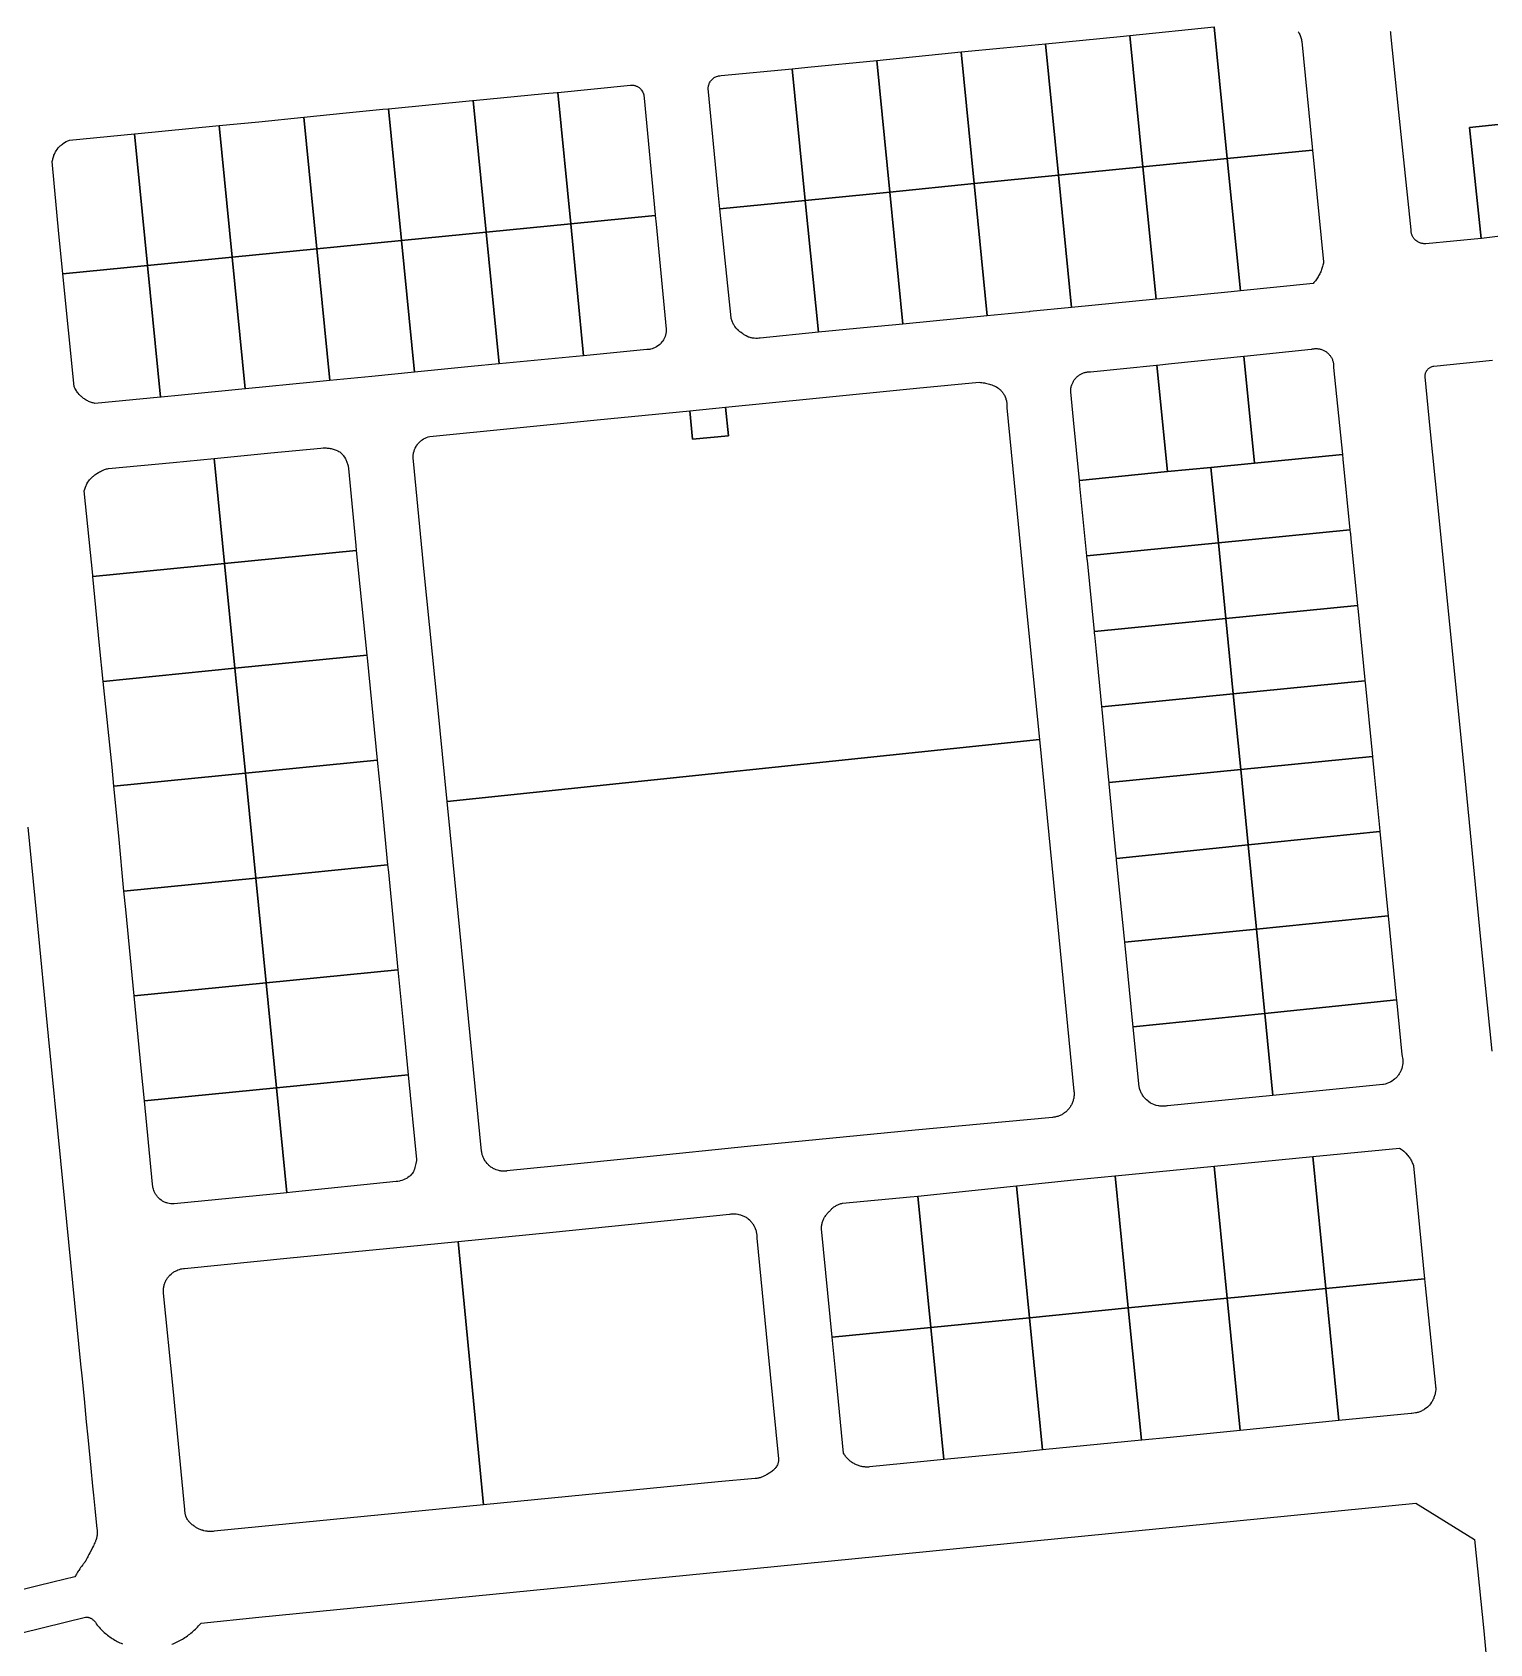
# Model space of a CAD drawing. Header units: metres. Extents: x 3 to 1005126, y 39 to 4383651.
# Drawn here: x 478412.4 to 478769.7, y 4366300.4 to 4366695.4 of the extents above; entities that cross this region are included whole.
import ezdxf

# ---------------------------------------------------------------- set-up
doc = ezdxf.new("R2010")
doc.units = ezdxf.units.M
doc.header["$MEASUREMENT"] = 0
doc.layers.add('TM_Llucmajor', color=7, linetype='Continuous')

msp = doc.modelspace()

# ---------------------------------------------------------------- linework, layer by layer
at = {"layer": 'TM_Llucmajor', "linetype": 'Continuous', "flags": 128}
for points in [[(478684.66, 4366662.33), (478681.45, 4366694.58), (478702.13, 4366696.69), (478705.35, 4366664.38), (478684.66, 4366662.33)], [(478643.28, 4366658.24), (478640.07, 4366690.51), (478650.46, 4366691.53), (478660.76, 4366692.54), (478663.97, 4366660.29), (478643.28, 4366658.24)], [(478663.97, 4366660.29), (478660.76, 4366692.54), (478679.08, 4366694.34), (478681.45, 4366694.58), (478684.66, 4366662.33), (478663.97, 4366660.29)], [(478601.9, 4366654.12), (478598.69, 4366686.41), (478602.49, 4366686.78), (478619.4, 4366688.46), (478622.59, 4366656.19), (478601.9, 4366654.12)], [(478622.59, 4366656.19), (478619.4, 4366688.46), (478637.7, 4366690.28), (478640.07, 4366690.51), (478643.28, 4366658.24), (478622.59, 4366656.19)], [(478580.97, 4366652.05), (478580.55, 4366656.13), (478578.1, 4366681.55), (478578.1, 4366681.71), (478578.11, 4366681.88), (478578.13, 4366682.04), (478578.16, 4366682.19), (478578.24, 4366682.5), (478578.3, 4366682.64), (478578.35, 4366682.79), (478578.42, 4366682.94), (478578.58, 4366683.22), (478578.66, 4366683.35), (478578.76, 4366683.48), (478578.96, 4366683.72), (478579.2, 4366683.94), (478579.32, 4366684.04), (478579.45, 4366684.14), (478579.58, 4366684.23), (478579.72, 4366684.31), (478580, 4366684.45), (478580.15, 4366684.51), (478580.45, 4366684.61), (478580.61, 4366684.65), (478580.76, 4366684.68), (478580.92, 4366684.7), (478581.24, 4366684.72), (478598.69, 4366686.41), (478601.9, 4366654.12), (478580.97, 4366652.05)], [(478523.63, 4366646.34), (478520.46, 4366678.61), (478538.07, 4366680.3), (478541.04, 4366680.61), (478541.21, 4366680.62), (478544.38, 4366648.38), (478523.63, 4366646.34)], [(478544.38, 4366648.38), (478541.21, 4366680.62), (478559.07, 4366682.39), (478559.55, 4366682.39), (478559.7, 4366682.38), (478559.85, 4366682.36), (478560, 4366682.32), (478560.16, 4366682.29), (478560.3, 4366682.25), (478560.45, 4366682.17), (478560.59, 4366682.11), (478560.73, 4366682.04), (478560.87, 4366681.96), (478561, 4366681.88), (478561.14, 4366681.79), (478561.37, 4366681.61), (478561.59, 4366681.38), (478561.69, 4366681.26), (478561.96, 4366680.86), (478562.1, 4366680.58), (478562.16, 4366680.46), (478562.21, 4366680.29), (478562.3, 4366680), (478562.32, 4366679.86), (478562.34, 4366679.69), (478562.36, 4366679.54), (478562.36, 4366679.17), (478565.1, 4366650.58), (478565.12, 4366650.42), (478544.38, 4366648.38)], [(478482.13, 4366642.26), (478478.94, 4366674.54), (478489.33, 4366675.58), (478498.32, 4366676.47), (478499.63, 4366676.61), (478499.71, 4366676.61), (478502.88, 4366644.3), (478487.15, 4366642.75), (478482.13, 4366642.26)], [(478502.88, 4366644.3), (478499.71, 4366676.61), (478520.34, 4366678.61), (478520.46, 4366678.61), (478523.63, 4366646.34), (478502.88, 4366644.3)], [(478440.63, 4366638.2), (478437.46, 4366670.46), (478437.54, 4366670.47), (478458.21, 4366672.49), (478461.39, 4366640.21), (478440.64, 4366638.16), (478440.63, 4366638.2)], [(478461.39, 4366640.21), (478458.21, 4366672.49), (478458.24, 4366672.49), (478467.95, 4366673.42), (478478.94, 4366674.54), (478482.13, 4366642.26), (478461.39, 4366640.21)], [(478767.57, 4366644.77), (478764.7, 4366671.98), (478776.4, 4366673.19), (478779.18, 4366646.21), (478776.59, 4366645.96), (478772.26, 4366645.38), (478767.67, 4366644.78), (478767.57, 4366644.77)], [(478419.89, 4366636.11), (478419.88, 4366636.18), (478418.89, 4366645.97), (478417.3, 4366663.69), (478417.33, 4366663.93), (478417.39, 4366664.14), (478417.43, 4366664.36), (478417.49, 4366664.58), (478417.57, 4366664.8), (478417.64, 4366665.02), (478417.71, 4366665.23), (478417.8, 4366665.44), (478417.9, 4366665.64), (478418, 4366665.86), (478418.11, 4366666.04), (478418.23, 4366666.25), (478418.49, 4366666.62), (478418.77, 4366666.98), (478418.92, 4366667.16), (478419.24, 4366667.47), (478419.41, 4366667.63), (478419.58, 4366667.79), (478419.76, 4366667.93), (478419.94, 4366668.05), (478420.32, 4366668.31), (478420.73, 4366668.54), (478421.12, 4366668.73), (478421.34, 4366668.82), (478421.55, 4366668.91), (478437.46, 4366670.46), (478440.63, 4366638.2), (478440.64, 4366638.16), (478419.89, 4366636.11)], [(478687.88, 4366629.93), (478684.66, 4366662.33), (478705.35, 4366664.38), (478708.57, 4366631.96), (478706.26, 4366631.72), (478691.46, 4366630.28), (478687.88, 4366629.93)], [(478708.57, 4366631.96), (478705.35, 4366664.38), (478726.26, 4366666.46), (478728.96, 4366639.06), (478728.91, 4366638.79), (478728.86, 4366638.5), (478728.79, 4366638.24), (478728.72, 4366637.95), (478728.64, 4366637.68), (478728.56, 4366637.42), (478728.46, 4366637.16), (478728.36, 4366636.89), (478728.25, 4366636.63), (478728.14, 4366636.37), (478728.01, 4366636.12), (478727.88, 4366635.87), (478727.74, 4366635.62), (478727.6, 4366635.38), (478727.45, 4366635.14), (478727.29, 4366634.9), (478727.13, 4366634.67), (478726.96, 4366634.45), (478726.78, 4366634.22), (478726.6, 4366634.01), (478726.41, 4366633.8), (478708.57, 4366631.96)], [(478646.5, 4366625.86), (478643.28, 4366658.24), (478663.97, 4366660.29), (478667.19, 4366627.89), (478656.91, 4366626.87), (478656.79, 4366626.86), (478646.5, 4366625.86)], [(478667.19, 4366627.89), (478663.97, 4366660.29), (478684.66, 4366662.33), (478687.88, 4366629.93), (478667.19, 4366627.89)], [(478625.81, 4366623.83), (478622.59, 4366656.19), (478643.28, 4366658.24), (478646.5, 4366625.86), (478625.81, 4366623.83)], [(478605.1, 4366621.8), (478590.79, 4366620.4), (478590.54, 4366620.36), (478590.14, 4366620.32), (478589.94, 4366620.31), (478589.74, 4366620.31), (478589.34, 4366620.33), (478589.14, 4366620.35), (478588.94, 4366620.38), (478588.74, 4366620.42), (478588.55, 4366620.47), (478588.35, 4366620.52), (478588.16, 4366620.58), (478587.97, 4366620.65), (478587.78, 4366620.73), (478587.42, 4366620.91), (478587.25, 4366621), (478587.07, 4366621.11), (478586.91, 4366621.22), (478586.74, 4366621.34), (478586.59, 4366621.46), (478586.4, 4366621.57), (478586.04, 4366621.81), (478585.86, 4366621.94), (478585.69, 4366622.08), (478585.53, 4366622.22), (478585.21, 4366622.52), (478585.07, 4366622.68), (478584.92, 4366622.85), (478584.66, 4366623.19), (478584.54, 4366623.37), (478584.42, 4366623.56), (478584.31, 4366623.74), (478584.21, 4366623.94), (478584.11, 4366624.13), (478584.02, 4366624.33), (478583.94, 4366624.53), (478583.87, 4366624.74), (478583.81, 4366624.94), (478583.75, 4366625.15), (478583.7, 4366625.36), (478580.97, 4366652.05), (478601.9, 4366654.12), (478605.1, 4366621.8)], [(478605.1, 4366621.8), (478601.9, 4366654.12), (478622.59, 4366656.19), (478625.81, 4366623.83), (478616.15, 4366622.88), (478605.1, 4366621.8)], [(478526.81, 4366614.07), (478523.63, 4366646.34), (478544.38, 4366648.38), (478547.56, 4366616.07), (478547.47, 4366616.06), (478526.81, 4366614.07)], [(478547.56, 4366616.07), (478544.38, 4366648.38), (478565.12, 4366650.42), (478565.32, 4366648.35), (478567.82, 4366622.57), (478567.82, 4366622.37), (478567.82, 4366622.18), (478567.79, 4366621.97), (478567.77, 4366621.79), (478567.74, 4366621.58), (478567.7, 4366621.38), (478567.65, 4366621.19), (478567.53, 4366620.81), (478567.46, 4366620.63), (478567.39, 4366620.44), (478567.3, 4366620.27), (478567.2, 4366620.09), (478567.1, 4366619.93), (478566.99, 4366619.75), (478566.89, 4366619.59), (478566.76, 4366619.43), (478566.5, 4366619.13), (478566.36, 4366618.98), (478566.23, 4366618.85), (478565.92, 4366618.59), (478565.76, 4366618.47), (478565.42, 4366618.25), (478565.25, 4366618.16), (478565.08, 4366618.06), (478564.9, 4366617.98), (478564.71, 4366617.91), (478564.53, 4366617.83), (478564.34, 4366617.77), (478563.96, 4366617.68), (478563.76, 4366617.63), (478563.57, 4366617.61), (478563.37, 4366617.58), (478563.17, 4366617.56), (478563.02, 4366617.55), (478547.56, 4366616.07)], [(478506.06, 4366612.03), (478502.88, 4366644.3), (478523.63, 4366646.34), (478526.81, 4366614.07), (478526.76, 4366614.07), (478519.98, 4366613.41), (478506.06, 4366612.03)], [(478464.56, 4366607.93), (478461.39, 4366640.21), (478482.13, 4366642.26), (478485.31, 4366609.97), (478481.26, 4366609.56), (478464.66, 4366607.94), (478464.56, 4366607.93)], [(478485.31, 4366609.97), (478482.13, 4366642.26), (478487.15, 4366642.75), (478502.88, 4366644.3), (478506.06, 4366612.03), (478495.65, 4366611), (478485.36, 4366609.97), (478485.31, 4366609.97)], [(478427.73, 4366604.38), (478427.55, 4366604.43), (478427.32, 4366604.48), (478427.1, 4366604.54), (478426.87, 4366604.61), (478426.65, 4366604.69), (478426.21, 4366604.87), (478425.99, 4366604.97), (478425.78, 4366605.08), (478425.58, 4366605.2), (478425.37, 4366605.32), (478425.18, 4366605.46), (478424.98, 4366605.58), (478424.79, 4366605.73), (478424.43, 4366606.04), (478424.26, 4366606.19), (478423.92, 4366606.54), (478423.62, 4366606.89), (478423.48, 4366607.09), (478423.34, 4366607.27), (478423.2, 4366607.47), (478422.96, 4366607.87), (478422.85, 4366608.08), (478422.75, 4366608.3), (478422.65, 4366608.51), (478419.89, 4366636.11), (478440.64, 4366638.16), (478443.81, 4366605.92), (478427.73, 4366604.38)], [(478443.81, 4366605.92), (478440.64, 4366638.16), (478461.39, 4366640.21), (478464.56, 4366607.93), (478448.98, 4366606.4), (478443.96, 4366605.93), (478443.81, 4366605.92)], [(478712.01, 4366589.75), (478709.43, 4366615.97), (478709.47, 4366615.97), (478725.9, 4366617.65), (478726.08, 4366617.7), (478726.26, 4366617.73), (478726.44, 4366617.76), (478726.63, 4366617.79), (478726.82, 4366617.8), (478727, 4366617.81), (478727.19, 4366617.81), (478727.38, 4366617.8), (478727.56, 4366617.78), (478727.75, 4366617.76), (478727.93, 4366617.72), (478728.11, 4366617.68), (478728.29, 4366617.64), (478728.47, 4366617.58), (478728.65, 4366617.52), (478728.82, 4366617.44), (478728.99, 4366617.37), (478729.15, 4366617.28), (478729.32, 4366617.19), (478729.47, 4366617.09), (478729.63, 4366616.98), (478729.78, 4366616.87), (478729.92, 4366616.75), (478730.06, 4366616.63), (478730.19, 4366616.5), (478730.32, 4366616.36), (478730.44, 4366616.22), (478730.55, 4366616.08), (478730.66, 4366615.92), (478730.76, 4366615.77), (478730.86, 4366615.61), (478730.95, 4366615.44), (478731.03, 4366615.28), (478731.1, 4366615.11), (478731.17, 4366614.93), (478731.23, 4366614.76), (478731.28, 4366614.58), (478731.32, 4366614.4), (478731.36, 4366614.22), (478731.39, 4366614.03), (478731.41, 4366613.85), (478731.42, 4366613.66), (478731.42, 4366613.48), (478731.42, 4366613.29), (478731.42, 4366613.21), (478733.56, 4366591.88), (478712.01, 4366589.75)], [(478669.09, 4366585.52), (478667.62, 4366600.33), (478666.97, 4366607.18), (478666.97, 4366607.38), (478666.97, 4366607.57), (478666.98, 4366607.76), (478667, 4366607.96), (478667.03, 4366608.15), (478667.06, 4366608.34), (478667.11, 4366608.54), (478667.16, 4366608.72), (478667.22, 4366608.91), (478667.28, 4366609.09), (478667.36, 4366609.27), (478667.44, 4366609.45), (478667.53, 4366609.62), (478667.62, 4366609.8), (478667.72, 4366609.96), (478667.83, 4366610.12), (478667.95, 4366610.28), (478668.07, 4366610.43), (478668.2, 4366610.58), (478668.33, 4366610.72), (478668.47, 4366610.86), (478668.62, 4366610.99), (478668.77, 4366611.11), (478668.92, 4366611.23), (478669.08, 4366611.34), (478669.25, 4366611.45), (478669.42, 4366611.55), (478669.59, 4366611.64), (478669.76, 4366611.72), (478669.94, 4366611.8), (478670.13, 4366611.87), (478670.31, 4366611.93), (478670.5, 4366611.99), (478670.69, 4366612.03), (478670.88, 4366612.07), (478671.07, 4366612.1), (478671.27, 4366612.12), (478671.46, 4366612.14), (478671.66, 4366612.15), (478671.78, 4366612.15), (478687.99, 4366613.77), (478688.07, 4366613.78), (478690.65, 4366587.65), (478669.09, 4366585.52)], [(478690.65, 4366587.65), (478688.07, 4366613.78), (478691.65, 4366614.14), (478709.43, 4366615.97), (478712.01, 4366589.75), (478701.34, 4366588.7), (478690.65, 4366587.65)], [(478514.07, 4366506.83), (478511.78, 4366529.98), (478508.48, 4366563.1), (478505.84, 4366590.26), (478505.81, 4366590.45), (478505.78, 4366590.65), (478505.77, 4366590.86), (478505.76, 4366591.06), (478505.76, 4366591.27), (478505.77, 4366591.47), (478505.78, 4366591.68), (478505.84, 4366592.08), (478505.88, 4366592.28), (478505.98, 4366592.68), (478506.12, 4366593.06), (478506.28, 4366593.44), (478506.48, 4366593.8), (478506.58, 4366593.97), (478506.82, 4366594.31), (478506.94, 4366594.47), (478507.07, 4366594.62), (478507.21, 4366594.78), (478507.51, 4366595.06), (478507.66, 4366595.19), (478507.82, 4366595.32), (478507.99, 4366595.44), (478508.33, 4366595.66), (478508.69, 4366595.86), (478509.07, 4366596.02), (478509.45, 4366596.16), (478509.85, 4366596.26), (478550.91, 4366600.33), (478573.58, 4366602.58), (478574.23, 4366595.59), (478583.08, 4366596.46), (478582.3, 4366603.45), (478603.76, 4366605.6), (478629.16, 4366608.14), (478644.55, 4366609.56), (478644.86, 4366609.53), (478645.17, 4366609.49), (478645.48, 4366609.44), (478645.8, 4366609.39), (478646.1, 4366609.33), (478646.41, 4366609.26), (478646.72, 4366609.18), (478647.02, 4366609.09), (478647.32, 4366609), (478647.62, 4366608.9), (478647.91, 4366608.79), (478648.21, 4366608.68), (478648.38, 4366608.6), (478648.56, 4366608.51), (478648.74, 4366608.41), (478649.08, 4366608.19), (478649.25, 4366608.07), (478649.41, 4366607.94), (478649.56, 4366607.81), (478649.71, 4366607.67), (478649.86, 4366607.52), (478650, 4366607.37), (478650.13, 4366607.22), (478650.26, 4366607.06), (478650.38, 4366606.89), (478650.49, 4366606.72), (478650.6, 4366606.54), (478650.7, 4366606.36), (478650.88, 4366606), (478651.02, 4366605.62), (478651.09, 4366605.42), (478651.19, 4366605.02), (478651.23, 4366604.82), (478651.29, 4366604.42), (478651.31, 4366604.21), (478651.31, 4366604.01), (478651.32, 4366603.8), (478651.31, 4366603.6), (478651.29, 4366603.4), (478651.28, 4366603.26), (478653.07, 4366584.89), (478655.99, 4366555.36), (478659.3, 4366522.01), (478514.07, 4366506.83)], [(478582.3, 4366603.45), (478583.08, 4366596.46), (478574.23, 4366595.59), (478573.58, 4366602.58), (478582.3, 4366603.45)], [(478457, 4366590.86), (478470.88, 4366592.24), (478483.16, 4366593.42), (478483.66, 4366593.46), (478483.92, 4366593.47), (478484.17, 4366593.46), (478484.42, 4366593.46), (478484.67, 4366593.44), (478485.17, 4366593.38), (478485.42, 4366593.34), (478485.66, 4366593.29), (478485.91, 4366593.23), (478486.15, 4366593.17), (478486.39, 4366593.1), (478486.63, 4366593.02), (478486.87, 4366592.93), (478487.33, 4366592.73), (478487.56, 4366592.62), (478487.78, 4366592.5), (478487.87, 4366592.46), (478488.03, 4366592.3), (478488.35, 4366591.96), (478488.5, 4366591.78), (478488.64, 4366591.6), (478488.9, 4366591.22), (478489.14, 4366590.82), (478489.25, 4366590.62), (478489.35, 4366590.41), (478489.44, 4366590.2), (478489.53, 4366589.98), (478489.61, 4366589.76), (478489.68, 4366589.55), (478489.75, 4366589.32), (478489.8, 4366589.1), (478489.85, 4366588.87), (478489.89, 4366588.64), (478489.92, 4366588.46), (478491.7, 4366569.56), (478491.82, 4366568.36), (478459.54, 4366565.16), (478457, 4366590.86)], [(478427.25, 4366561.95), (478427.22, 4366562.27), (478425.14, 4366582.94), (478425.26, 4366583.38), (478425.33, 4366583.6), (478425.41, 4366583.82), (478425.59, 4366584.24), (478425.69, 4366584.45), (478425.79, 4366584.65), (478426.03, 4366585.05), (478426.29, 4366585.43), (478426.43, 4366585.61), (478426.58, 4366585.79), (478426.73, 4366585.96), (478426.89, 4366586.13), (478427.05, 4366586.29), (478427.22, 4366586.44), (478427.36, 4366586.56), (478427.56, 4366586.72), (478427.76, 4366586.89), (478428.2, 4366587.19), (478428.64, 4366587.47), (478428.87, 4366587.6), (478429.11, 4366587.72), (478429.34, 4366587.84), (478429.58, 4366587.94), (478430.08, 4366588.14), (478430.32, 4366588.22), (478430.58, 4366588.3), (478430.83, 4366588.37), (478431.08, 4366588.43), (478446.93, 4366589.86), (478457, 4366590.86), (478459.54, 4366565.16), (478427.25, 4366561.95)], [(478703.16, 4366570.19), (478701.34, 4366588.7), (478712.01, 4366589.75), (478733.56, 4366591.88), (478733.67, 4366590.75), (478735.41, 4366573.37), (478703.16, 4366570.19)], [(478670.93, 4366567.02), (478670.44, 4366571.94), (478669.23, 4366584.15), (478669.09, 4366585.52), (478690.65, 4366587.65), (478701.34, 4366588.7), (478703.16, 4366570.19), (478670.93, 4366567.02)], [(478704.99, 4366551.68), (478703.16, 4366570.19), (478735.41, 4366573.37), (478735.48, 4366572.72), (478735.51, 4366572.48), (478735.64, 4366571.14), (478737.26, 4366554.86), (478704.99, 4366551.68)], [(478672.78, 4366548.51), (478671.04, 4366565.91), (478671.02, 4366566.12), (478670.93, 4366567.02), (478703.16, 4366570.19), (478704.99, 4366551.68), (478672.78, 4366548.51)], [(478462.08, 4366539.45), (478459.54, 4366565.16), (478491.82, 4366568.36), (478494.42, 4366542.66), (478462.08, 4366539.45)], [(478429.8, 4366536.24), (478428.9, 4366545), (478427.25, 4366561.95), (478459.54, 4366565.16), (478462.08, 4366539.45), (478429.8, 4366536.24)], [(478706.8, 4366533.17), (478704.99, 4366551.68), (478737.26, 4366554.86), (478737.28, 4366554.69), (478737.32, 4366554.22), (478739.05, 4366536.66), (478739.08, 4366536.35), (478706.8, 4366533.17)], [(478674.58, 4366530), (478674.58, 4366530.05), (478673.27, 4366543.56), (478672.86, 4366547.65), (478672.82, 4366548.09), (478672.78, 4366548.51), (478704.99, 4366551.68), (478706.8, 4366533.17), (478674.58, 4366530)], [(478462.08, 4366539.45), (478494.42, 4366542.66), (478494.49, 4366541.98), (478496.96, 4366516.96), (478464.62, 4366513.75), (478462.08, 4366539.45)], [(478429.8, 4366536.24), (478462.08, 4366539.45), (478464.62, 4366513.75), (478432.41, 4366510.54), (478431.96, 4366515.19), (478429.8, 4366536.24)], [(478708.64, 4366514.66), (478706.8, 4366533.17), (478739.08, 4366536.35), (478739.12, 4366535.96), (478740.83, 4366518.63), (478740.91, 4366517.84), (478708.64, 4366514.66)], [(478676.38, 4366511.48), (478676.33, 4366512.02), (478674.64, 4366529.39), (478674.58, 4366530), (478706.8, 4366533.17), (478708.64, 4366514.66), (478676.38, 4366511.48)], [(478514.07, 4366506.83), (478659.3, 4366522.01), (478663.47, 4366479.43), (478667.76, 4366435.77), (478667.78, 4366435.56), (478667.79, 4366435.34), (478667.79, 4366435.13), (478667.79, 4366434.91), (478667.78, 4366434.7), (478667.76, 4366434.49), (478667.74, 4366434.27), (478667.7, 4366434.06), (478667.66, 4366433.85), (478667.6, 4366433.64), (478667.54, 4366433.44), (478667.47, 4366433.23), (478667.41, 4366433.03), (478667.32, 4366432.83), (478667.24, 4366432.64), (478667.14, 4366432.44), (478667.03, 4366432.26), (478666.92, 4366432.07), (478666.81, 4366431.89), (478666.68, 4366431.72), (478666.56, 4366431.55), (478666.41, 4366431.38), (478666.28, 4366431.22), (478666.12, 4366431.06), (478665.97, 4366430.92), (478665.82, 4366430.77), (478665.65, 4366430.63), (478665.47, 4366430.5), (478665.3, 4366430.38), (478665.12, 4366430.26), (478664.94, 4366430.15), (478664.75, 4366430.04), (478664.57, 4366429.94), (478664.38, 4366429.85), (478664.17, 4366429.77), (478663.97, 4366429.7), (478663.77, 4366429.63), (478663.57, 4366429.57), (478663.35, 4366429.51), (478663.15, 4366429.47), (478662.93, 4366429.43), (478662.72, 4366429.4), (478662.51, 4366429.38), (478628.82, 4366426.21), (478622.06, 4366425.57), (478587.72, 4366422.21), (478562.34, 4366419.63), (478540.35, 4366417.4), (478528.69, 4366416.24), (478528.62, 4366416.23), (478528.41, 4366416.21), (478527.99, 4366416.19), (478527.57, 4366416.21), (478527.36, 4366416.23), (478527.15, 4366416.26), (478526.95, 4366416.3), (478526.74, 4366416.34), (478526.14, 4366416.52), (478525.94, 4366416.6), (478525.75, 4366416.68), (478525.56, 4366416.77), (478525.38, 4366416.87), (478525.19, 4366416.98), (478525.02, 4366417.09), (478524.84, 4366417.2), (478524.67, 4366417.33), (478524.51, 4366417.46), (478524.35, 4366417.6), (478524.2, 4366417.74), (478523.9, 4366418.04), (478523.64, 4366418.36), (478523.52, 4366418.53), (478523.4, 4366418.71), (478523.18, 4366419.07), (478523.09, 4366419.26), (478523, 4366419.44), (478522.91, 4366419.64), (478522.84, 4366419.83), (478522.77, 4366420.03), (478522.71, 4366420.23), (478522.66, 4366420.44), (478522.62, 4366420.64), (478522.58, 4366420.85), (478522.55, 4366421.06), (478519.75, 4366449.47), (478515.54, 4366491.96), (478514.07, 4366506.83)], [(478467.16, 4366488.04), (478464.62, 4366513.75), (478496.96, 4366516.96), (478498.13, 4366505.16), (478499.51, 4366491.26), (478467.16, 4366488.04)], [(478710.46, 4366496.15), (478678.18, 4366492.86), (478678.06, 4366494.08), (478676.41, 4366511.12), (478676.38, 4366511.48), (478708.64, 4366514.66), (478710.46, 4366496.15)], [(478710.46, 4366496.15), (478708.64, 4366514.66), (478740.91, 4366517.84), (478740.92, 4366517.7), (478741.34, 4366513.5), (478742.63, 4366500.44), (478742.73, 4366499.44), (478710.46, 4366496.15)], [(478433.57, 4366498.41), (478432.41, 4366510.54), (478464.62, 4366513.75), (478467.16, 4366488.04), (478434.87, 4366484.83), (478433.57, 4366498.41)], [(478712.48, 4366475.53), (478712.4, 4366476.36), (478710.46, 4366496.15), (478742.73, 4366499.44), (478744.7, 4366479.54), (478744.78, 4366478.75), (478712.48, 4366475.53)], [(478680.22, 4366472.31), (478680.12, 4366473.18), (478679.01, 4366484.32), (478678.22, 4366492.46), (478678.18, 4366492.86), (478710.46, 4366496.15), (478712.4, 4366476.36), (478712.48, 4366475.53), (478680.22, 4366472.31)], [(478469.7, 4366462.34), (478467.16, 4366488.04), (478499.51, 4366491.26), (478499.68, 4366489.49), (478502.04, 4366465.55), (478469.7, 4366462.34)], [(478437.38, 4366459.13), (478435.3, 4366480.3), (478434.87, 4366484.83), (478467.16, 4366488.04), (478469.7, 4366462.34), (478437.38, 4366459.13)], [(478714.52, 4366454.85), (478714.46, 4366455.46), (478712.48, 4366475.53), (478744.78, 4366478.75), (478746.77, 4366458.64), (478746.82, 4366458.15), (478714.52, 4366454.85)], [(478682.29, 4366451.55), (478682.22, 4366452.28), (478680.22, 4366472.31), (478712.48, 4366475.53), (478714.46, 4366455.46), (478714.52, 4366454.85), (478682.29, 4366451.55)], [(478472.24, 4366436.63), (478469.7, 4366462.34), (478502.04, 4366465.55), (478503.41, 4366451.64), (478504.57, 4366439.84), (478472.24, 4366436.63)], [(478439.9, 4366433.42), (478439.12, 4366441.45), (478437.38, 4366459.13), (478469.7, 4366462.34), (478472.24, 4366436.63), (478439.9, 4366433.42)], [(478716.5, 4366434.76), (478690.71, 4366432.22), (478690.5, 4366432.18), (478690.29, 4366432.15), (478690.08, 4366432.12), (478689.85, 4366432.1), (478689.22, 4366432.1), (478689, 4366432.12), (478688.78, 4366432.14), (478688.57, 4366432.17), (478688.36, 4366432.21), (478687.93, 4366432.31), (478687.72, 4366432.38), (478687.53, 4366432.44), (478687.33, 4366432.52), (478686.92, 4366432.7), (478686.54, 4366432.9), (478686.01, 4366433.26), (478685.84, 4366433.4), (478685.52, 4366433.68), (478685.35, 4366433.83), (478685.21, 4366433.99), (478685.06, 4366434.15), (478684.92, 4366434.32), (478684.79, 4366434.49), (478684.55, 4366434.85), (478684.44, 4366435.04), (478684.34, 4366435.22), (478684.23, 4366435.42), (478684.16, 4366435.62), (478684.06, 4366435.82), (478683.92, 4366436.22), (478683.86, 4366436.43), (478683.82, 4366436.64), (478683.78, 4366436.75), (478682.29, 4366451.55), (478714.52, 4366454.85), (478716.5, 4366434.76)], [(478716.5, 4366434.76), (478714.52, 4366454.85), (478746.82, 4366458.15), (478748.15, 4366444.77), (478748.25, 4366444.35), (478748.33, 4366443.93), (478748.35, 4366443.72), (478748.37, 4366443.5), (478748.38, 4366443.29), (478748.38, 4366442.86), (478748.36, 4366442.64), (478748.34, 4366442.43), (478748.31, 4366442.22), (478748.23, 4366441.8), (478748.11, 4366441.38), (478747.97, 4366440.98), (478747.88, 4366440.78), (478747.79, 4366440.59), (478747.69, 4366440.39), (478747.59, 4366440.21), (478747.47, 4366440.02), (478747.35, 4366439.84), (478747.23, 4366439.67), (478747.1, 4366439.5), (478746.96, 4366439.34), (478746.81, 4366439.18), (478746.67, 4366439.02), (478746.51, 4366438.88), (478746.35, 4366438.73), (478746.01, 4366438.47), (478745.83, 4366438.34), (478745.47, 4366438.12), (478745.28, 4366438.01), (478745.09, 4366437.92), (478744.89, 4366437.83), (478744.49, 4366437.67), (478744.29, 4366437.61), (478744.08, 4366437.55), (478743.66, 4366437.45), (478743.45, 4366437.42), (478716.5, 4366434.76)], [(478472.24, 4366436.63), (478504.57, 4366439.84), (478506.62, 4366419.09), (478506.57, 4366418.8), (478506.43, 4366418.1), (478506.35, 4366417.75), (478506.26, 4366417.41), (478506.16, 4366417.06), (478506.06, 4366416.72), (478505.95, 4366416.39), (478505.83, 4366416.05), (478505.73, 4366415.91), (478505.61, 4366415.74), (478505.48, 4366415.58), (478505.35, 4366415.43), (478505.07, 4366415.13), (478504.92, 4366414.99), (478504.76, 4366414.86), (478504.44, 4366414.62), (478504.27, 4366414.5), (478504.1, 4366414.4), (478503.74, 4366414.2), (478503.36, 4366414.04), (478502.98, 4366413.9), (478502.58, 4366413.8), (478502.38, 4366413.76), (478501.98, 4366413.7), (478501.77, 4366413.69), (478501.57, 4366413.68), (478476.22, 4366411.05), (478474.78, 4366410.91), (478472.24, 4366436.63)], [(478439.9, 4366433.42), (478472.24, 4366436.63), (478474.78, 4366410.91), (478447.19, 4366408.19), (478446.98, 4366408.18), (478446.78, 4366408.18), (478446.38, 4366408.2), (478445.98, 4366408.26), (478445.6, 4366408.34), (478445.4, 4366408.4), (478445.21, 4366408.46), (478445.03, 4366408.53), (478444.84, 4366408.61), (478444.66, 4366408.69), (478444.49, 4366408.78), (478444.31, 4366408.88), (478444.14, 4366408.99), (478443.98, 4366409.1), (478443.66, 4366409.34), (478443.51, 4366409.47), (478443.23, 4366409.75), (478443.1, 4366409.9), (478442.97, 4366410.06), (478442.85, 4366410.21), (478442.73, 4366410.38), (478442.63, 4366410.54), (478442.52, 4366410.72), (478442.43, 4366410.89), (478442.34, 4366411.07), (478442.26, 4366411.25), (478442.19, 4366411.44), (478442.07, 4366411.82), (478442.02, 4366412.01), (478441.98, 4366412.2), (478441.92, 4366412.6), (478441.9, 4366412.8), (478441.89, 4366413), (478439.9, 4366433.42)], [(478705.28, 4366385.05), (478702.09, 4366417.42), (478726.29, 4366419.79), (478729.48, 4366387.45), (478707.98, 4366385.32), (478705.28, 4366385.05)], [(478729.48, 4366387.45), (478726.29, 4366419.79), (478747.57, 4366421.87), (478747.99, 4366421.59), (478748.19, 4366421.44), (478748.59, 4366421.12), (478748.79, 4366420.95), (478748.97, 4366420.79), (478749.14, 4366420.61), (478749.48, 4366420.22), (478749.64, 4366420.04), (478749.79, 4366419.82), (478749.95, 4366419.62), (478750.09, 4366419.41), (478750.22, 4366419.19), (478750.35, 4366418.98), (478750.47, 4366418.75), (478750.58, 4366418.52), (478750.69, 4366418.3), (478750.79, 4366418.06), (478750.88, 4366417.82), (478750.97, 4366417.59), (478751, 4366417.5), (478753.7, 4366389.84), (478729.48, 4366387.45)], [(478681.08, 4366382.67), (478677.89, 4366415.05), (478702.09, 4366417.42), (478705.28, 4366385.05), (478681.08, 4366382.67)], [(478632.68, 4366377.89), (478629.5, 4366410.1), (478653.68, 4366412.6), (478656.88, 4366380.28), (478632.68, 4366377.89)], [(478656.88, 4366380.28), (478653.68, 4366412.6), (478667.71, 4366414.04), (478677.76, 4366415.04), (478677.89, 4366415.05), (478681.08, 4366382.67), (478656.88, 4366380.28)], [(478608.48, 4366375.5), (478605.86, 4366402.06), (478605.87, 4366402.27), (478605.89, 4366402.5), (478605.9, 4366402.7), (478605.93, 4366402.93), (478605.98, 4366403.13), (478606.01, 4366403.34), (478606.07, 4366403.55), (478606.14, 4366403.76), (478606.19, 4366403.96), (478606.27, 4366404.16), (478606.35, 4366404.36), (478606.44, 4366404.56), (478606.55, 4366404.75), (478606.64, 4366404.94), (478606.76, 4366405.12), (478606.89, 4366405.31), (478607, 4366405.48), (478607.14, 4366405.66), (478607.27, 4366405.82), (478607.41, 4366405.98), (478607.57, 4366406.14), (478607.73, 4366406.29), (478607.87, 4366406.43), (478608, 4366406.58), (478608.14, 4366406.75), (478608.3, 4366406.88), (478608.44, 4366407.04), (478608.6, 4366407.16), (478608.76, 4366407.3), (478608.93, 4366407.43), (478609.1, 4366407.54), (478609.28, 4366407.65), (478609.46, 4366407.76), (478609.64, 4366407.86), (478609.83, 4366407.94), (478610.02, 4366408.04), (478610.23, 4366408.1), (478610.42, 4366408.18), (478610.62, 4366408.23), (478610.82, 4366408.29), (478610.99, 4366408.33), (478627.61, 4366409.91), (478629.5, 4366410.1), (478632.68, 4366377.89), (478608.48, 4366375.5)], [(478516.77, 4366398.97), (478540.04, 4366401.26), (478572.96, 4366404.61), (478583.28, 4366405.63), (478583.49, 4366405.67), (478583.7, 4366405.7), (478583.91, 4366405.72), (478584.33, 4366405.74), (478584.54, 4366405.74), (478584.76, 4366405.72), (478584.97, 4366405.71), (478585.39, 4366405.65), (478585.6, 4366405.6), (478586, 4366405.5), (478586.21, 4366405.43), (478586.41, 4366405.36), (478586.6, 4366405.28), (478586.8, 4366405.19), (478586.99, 4366405.1), (478587.17, 4366404.99), (478587.36, 4366404.88), (478587.53, 4366404.77), (478587.71, 4366404.65), (478587.88, 4366404.52), (478588.2, 4366404.24), (478588.35, 4366404.1), (478588.5, 4366403.94), (478588.78, 4366403.62), (478588.9, 4366403.45), (478589.03, 4366403.28), (478589.36, 4366402.74), (478589.45, 4366402.54), (478589.54, 4366402.35), (478589.62, 4366402.16), (478589.76, 4366401.76), (478589.82, 4366401.55), (478589.87, 4366401.35), (478589.95, 4366400.93), (478589.99, 4366400.51), (478590, 4366400.3), (478590.01, 4366400.08), (478590, 4366399.87), (478590, 4366399.75), (478592.63, 4366372.98), (478595.34, 4366345.72), (478595.35, 4366345.5), (478595.33, 4366345.18), (478595.31, 4366345.02), (478595.28, 4366344.86), (478595.24, 4366344.71), (478595.2, 4366344.55), (478595.15, 4366344.4), (478595.09, 4366344.25), (478594.95, 4366343.97), (478594.87, 4366343.83), (478594.69, 4366343.57), (478594.59, 4366343.44), (478594.48, 4366343.32), (478594.37, 4366343.21), (478594.26, 4366343.11), (478594.06, 4366342.93), (478593.86, 4366342.76), (478593.66, 4366342.6), (478593.45, 4366342.44), (478593.24, 4366342.29), (478593.02, 4366342.15), (478592.8, 4366342.01), (478592.57, 4366341.88), (478592.34, 4366341.75), (478592.11, 4366341.64), (478591.86, 4366341.52), (478591.74, 4366341.45), (478591.56, 4366341.36), (478591.38, 4366341.28), (478591.19, 4366341.2), (478591, 4366341.13), (478590.81, 4366341.06), (478590.62, 4366341.01), (478590.42, 4366340.96), (478590.22, 4366340.92), (478590.02, 4366340.89), (478589.83, 4366340.87), (478589.62, 4366340.85), (478580.56, 4366340.01), (478523.03, 4366334.38), (478516.77, 4366398.97)], [(478456.64, 4366327.89), (478456.38, 4366327.88), (478456, 4366327.88), (478455.74, 4366327.89), (478455.58, 4366327.9), (478455.46, 4366327.91), (478455.24, 4366327.94), (478454.98, 4366327.97), (478454.85, 4366327.99), (478454.47, 4366328.07), (478454.38, 4366328.1), (478454.19, 4366328.14), (478454.09, 4366328.17), (478453.95, 4366328.22), (478453.68, 4366328.31), (478453.54, 4366328.36), (478453.34, 4366328.44), (478453.15, 4366328.53), (478452.79, 4366328.71), (478452.67, 4366328.78), (478452.59, 4366328.83), (478452.44, 4366328.92), (478452.36, 4366328.97), (478452.21, 4366329.07), (478452.06, 4366329.18), (478451.96, 4366329.25), (478451.77, 4366329.4), (478451.61, 4366329.52), (478451.54, 4366329.59), (478451.43, 4366329.68), (478451.11, 4366329.98), (478451.04, 4366330.06), (478450.89, 4366330.22), (478450.82, 4366330.31), (478450.71, 4366330.43), (478450.63, 4366330.54), (478450.58, 4366330.6), (478450.52, 4366330.69), (478450.43, 4366330.82), (478450.27, 4366331.1), (478450.2, 4366331.25), (478450.1, 4366331.5), (478450.07, 4366331.57), (478450.02, 4366331.7), (478449.98, 4366331.86), (478449.95, 4366331.97), (478449.93, 4366332.04), (478449.9, 4366332.19), (478449.88, 4366332.3), (478449.87, 4366332.37), (478449.84, 4366332.52), (478449.84, 4366332.6), (478449.82, 4366332.75), (478449.81, 4366332.91), (478449.8, 4366333.01), (478449.8, 4366333.23), (478446.92, 4366362.9), (478444.54, 4366386.27), (478444.53, 4366386.48), (478444.52, 4366386.69), (478444.52, 4366386.9), (478444.53, 4366387.11), (478444.54, 4366387.32), (478444.57, 4366387.53), (478444.6, 4366387.74), (478444.64, 4366387.95), (478444.69, 4366388.15), (478444.74, 4366388.36), (478444.8, 4366388.56), (478444.88, 4366388.76), (478444.95, 4366388.95), (478445.04, 4366389.14), (478445.13, 4366389.33), (478445.23, 4366389.52), (478445.34, 4366389.7), (478445.45, 4366389.88), (478445.57, 4366390.05), (478445.7, 4366390.22), (478445.83, 4366390.38), (478445.97, 4366390.54), (478446.12, 4366390.7), (478446.42, 4366390.98), (478446.58, 4366391.12), (478446.75, 4366391.25), (478446.92, 4366391.37), (478447.1, 4366391.49), (478447.28, 4366391.6), (478447.46, 4366391.7), (478447.65, 4366391.8), (478447.84, 4366391.88), (478448.04, 4366391.97), (478448.44, 4366392.11), (478448.64, 4366392.16), (478448.84, 4366392.22), (478449.05, 4366392.26), (478449.47, 4366392.32), (478449.74, 4366392.34), (478475.62, 4366394.96), (478504.33, 4366397.74), (478516.77, 4366398.97), (478523.03, 4366334.38), (478456.96, 4366327.92), (478456.77, 4366327.9), (478456.64, 4366327.89)], [(478732.68, 4366355.05), (478729.48, 4366387.45), (478753.7, 4366389.84), (478753.86, 4366388.16), (478756.4, 4366363.54), (478756.42, 4366363.31), (478756.43, 4366363.09), (478756.43, 4366362.65), (478756.39, 4366362.21), (478756.33, 4366361.77), (478756.29, 4366361.55), (478756.23, 4366361.34), (478756.17, 4366361.13), (478756.1, 4366360.93), (478756.02, 4366360.71), (478755.94, 4366360.51), (478755.85, 4366360.3), (478755.75, 4366360.11), (478755.65, 4366359.91), (478755.54, 4366359.72), (478755.42, 4366359.54), (478755.16, 4366359.18), (478754.88, 4366358.84), (478754.73, 4366358.68), (478754.57, 4366358.52), (478754.41, 4366358.37), (478754.07, 4366358.09), (478753.72, 4366357.83), (478753.52, 4366357.71), (478753.33, 4366357.61), (478753.14, 4366357.5), (478752.94, 4366357.4), (478752.74, 4366357.31), (478752.54, 4366357.23), (478752.33, 4366357.15), (478752.13, 4366357.08), (478751.91, 4366357.02), (478751.69, 4366356.97), (478751.48, 4366356.92), (478751.04, 4366356.87), (478750.6, 4366356.82), (478750.39, 4366356.82), (478732.68, 4366355.05)], [(478684.29, 4366350.22), (478681.08, 4366382.67), (478705.28, 4366385.05), (478708.48, 4366352.63), (478691.31, 4366350.91), (478684.42, 4366350.23), (478684.29, 4366350.22)], [(478708.48, 4366352.63), (478705.28, 4366385.05), (478707.98, 4366385.32), (478729.48, 4366387.45), (478732.68, 4366355.05), (478708.48, 4366352.63)], [(478635.88, 4366345.52), (478632.68, 4366377.89), (478656.88, 4366380.28), (478660.07, 4366347.85), (478654.85, 4366347.34), (478635.88, 4366345.52)], [(478660.07, 4366347.85), (478656.88, 4366380.28), (478681.08, 4366382.67), (478684.29, 4366350.22), (478660.07, 4366347.85)], [(478635.88, 4366345.52), (478630.17, 4366344.97), (478617.64, 4366343.7), (478617.39, 4366343.68), (478617.15, 4366343.68), (478616.92, 4366343.68), (478616.69, 4366343.68), (478616.46, 4366343.7), (478616.24, 4366343.72), (478616.01, 4366343.75), (478615.78, 4366343.79), (478615.57, 4366343.84), (478615.34, 4366343.9), (478615.11, 4366343.96), (478614.9, 4366344.04), (478614.68, 4366344.11), (478614.48, 4366344.2), (478614.26, 4366344.29), (478614.05, 4366344.39), (478613.85, 4366344.5), (478613.65, 4366344.61), (478613.45, 4366344.73), (478613.26, 4366344.86), (478613.08, 4366345), (478612.9, 4366345.14), (478612.73, 4366345.29), (478612.55, 4366345.44), (478612.39, 4366345.61), (478612.23, 4366345.76), (478612.07, 4366345.94), (478611.92, 4366346.11), (478611.78, 4366346.29), (478611.64, 4366346.48), (478611.51, 4366346.68), (478611.39, 4366346.86), (478611.27, 4366347.06), (478609.28, 4366367.36), (478608.48, 4366375.5), (478632.68, 4366377.89), (478635.88, 4366345.52)]]:
    msp.add_lwpolyline(points, close=True, dxfattribs=at)
for points in [[(478722.76, 4366695.48), (478722.88, 4366695.25), (478722.99, 4366695.03), (478723.1, 4366694.79), (478723.19, 4366694.56), (478723.28, 4366694.32), (478723.36, 4366694.08), (478723.44, 4366693.83), (478723.51, 4366693.59), (478723.56, 4366693.34), (478723.62, 4366693.09), (478726.19, 4366667.23), (478726.26, 4366666.46), (478705.35, 4366664.38), (478705.35, 4366664.38), (478702.13, 4366696.69)], [(478776.4, 4366673.19), (478764.7, 4366671.98), (478767.57, 4366644.77), (478767.57, 4366644.77), (478753.98, 4366643.53), (478753.82, 4366643.51), (478753.66, 4366643.51), (478753.5, 4366643.53), (478753.34, 4366643.54), (478753.16, 4366643.55), (478753.01, 4366643.6), (478752.86, 4366643.63), (478752.7, 4366643.67), (478752.53, 4366643.74), (478752.39, 4366643.79), (478752.24, 4366643.86), (478752.09, 4366643.95), (478751.96, 4366644.03), (478751.83, 4366644.11), (478751.57, 4366644.31), (478751.45, 4366644.42), (478751.33, 4366644.54), (478751.22, 4366644.67), (478751.11, 4366644.78), (478751.02, 4366644.92), (478750.92, 4366645.05), (478750.77, 4366645.33), (478750.7, 4366645.48), (478750.64, 4366645.63), (478750.58, 4366645.79), (478750.53, 4366645.95), (478750.49, 4366646.11), (478750.46, 4366646.27), (478750.42, 4366646.58), (478750.41, 4366646.75), (478750.41, 4366646.91), (478747.37, 4366675.74), (478745.46, 4366694.94), (478745.43, 4366695.14), (478745.4, 4366695.35), (478745.39, 4366695.55)], [(478770.26, 4366445.58), (478767.53, 4366472.96), (478763.68, 4366512.62), (478757.02, 4366578.83), (478755.08, 4366598.2), (478753.82, 4366610.89), (478753.82, 4366611.03), (478753.83, 4366611.18), (478753.84, 4366611.32), (478753.92, 4366611.74), (478753.97, 4366611.88), (478754.03, 4366612.01), (478754.09, 4366612.14), (478754.16, 4366612.27), (478754.22, 4366612.39), (478754.32, 4366612.51), (478754.4, 4366612.62), (478754.49, 4366612.73), (478754.7, 4366612.93), (478754.8, 4366613.02), (478754.92, 4366613.11), (478755.04, 4366613.18), (478755.16, 4366613.26), (478755.42, 4366613.38), (478755.56, 4366613.43), (478755.84, 4366613.51), (478755.98, 4366613.53), (478770.38, 4366614.98)], [(478411.27, 4366500.5), (478413.41, 4366478.83), (478416.3, 4366449.3), (478419.29, 4366418.71), (478424.25, 4366368.9), (478424.53, 4366366.06), (478425.08, 4366360.4), (478425.64, 4366354.74), (478426.01, 4366350.96), (478426.26, 4366348.45), (478426.76, 4366343.41), (478427.19, 4366339), (478427.41, 4366336.8), (478427.74, 4366333.49), (478428.23, 4366328.53), (478428.26, 4366328.35), (478428.28, 4366328.26), (478428.29, 4366328.13), (478428.31, 4366327.93), (478428.32, 4366327.73), (478428.32, 4366327.63), (478428.32, 4366327.43), (478428.32, 4366327.33), (478428.31, 4366327.18), (478428.29, 4366327.04), (478428.28, 4366326.95), (478428.25, 4366326.76), (478428.23, 4366326.66), (478428.19, 4366326.48), (478428.14, 4366326.29), (478428.11, 4366326.17), (478428.03, 4366325.92), (478427.96, 4366325.7), (478427.9, 4366325.55), (478427.86, 4366325.45), (478427.78, 4366325.26), (478427.72, 4366325.11), (478427.59, 4366324.82), (478427.46, 4366324.53), (478427.36, 4366324.34), (478427.17, 4366323.97), (478426.87, 4366323.4), (478426.47, 4366322.64), (478426.27, 4366322.26), (478426.08, 4366321.88), (478425.98, 4366321.68), (478425.84, 4366321.39), (478425.7, 4366321.09), (478425.63, 4366320.94), (478425.55, 4366320.79), (478425.51, 4366320.71), (478425.43, 4366320.57), (478425.39, 4366320.5), (478425.32, 4366320.4), (478425.27, 4366320.32), (478425.15, 4366320.17), (478425.03, 4366320.02), (478424.86, 4366319.83), (478424.78, 4366319.73), (478424.69, 4366319.63), (478424.51, 4366319.4), (478424.35, 4366319.18), (478424.24, 4366319.03), (478424.02, 4366318.72), (478423.78, 4366318.35), (478423.66, 4366318.16), (478423.48, 4366317.87), (478423.3, 4366317.59), (478423.22, 4366317.44), (478423.05, 4366317.15), (478422.97, 4366317), (478422.86, 4366316.78), (478417.39, 4366315.44), (478413.74, 4366314.54), (478406.45, 4366312.76)], [(478446.57, 4366300.22), (478446.9, 4366300.36), (478447.24, 4366300.5), (478447.57, 4366300.64), (478447.9, 4366300.8), (478448.23, 4366300.96), (478448.57, 4366301.13), (478448.89, 4366301.31), (478449.19, 4366301.5), (478449.5, 4366301.68), (478449.82, 4366301.88), (478450.12, 4366302.08), (478450.42, 4366302.29), (478450.71, 4366302.51), (478451, 4366302.73), (478451.28, 4366302.96), (478451.57, 4366303.2), (478451.84, 4366303.44), (478452.11, 4366303.68), (478452.37, 4366303.94), (478452.64, 4366304.2), (478452.89, 4366304.46), (478453.14, 4366304.73), (478453.35, 4366304.98), (478453.45, 4366305.05), (478453.55, 4366305.13), (478453.64, 4366305.21), (478453.71, 4366305.29), (478453.8, 4366305.38), (478467.89, 4366306.86), (478582.68, 4366318.16), (478626.58, 4366322.5), (478751.54, 4366334.83), (478765.93, 4366325.95), (478768.25, 4366303.54), (478769, 4366295.46)], [(478404.48, 4366301.73), (478425.45, 4366306.91), (478425.6, 4366306.91), (478425.75, 4366306.88), (478425.9, 4366306.87), (478426.05, 4366306.84), (478426.21, 4366306.81), (478426.34, 4366306.76), (478426.48, 4366306.71), (478426.62, 4366306.66), (478426.76, 4366306.59), (478426.89, 4366306.52), (478427.02, 4366306.44), (478427.15, 4366306.36), (478427.26, 4366306.26), (478427.39, 4366306.18), (478427.49, 4366306.06), (478427.59, 4366305.95), (478427.69, 4366305.84), (478427.78, 4366305.72), (478427.87, 4366305.61), (478427.94, 4366305.47), (478428.02, 4366305.33), (478428.08, 4366305.21), (478428.3, 4366304.93), (478428.53, 4366304.66), (478428.76, 4366304.39), (478429, 4366304.13), (478429.25, 4366303.87), (478429.5, 4366303.62), (478429.76, 4366303.38), (478430.02, 4366303.14), (478430.3, 4366302.91), (478430.57, 4366302.68), (478430.84, 4366302.46), (478431.12, 4366302.25), (478431.41, 4366302.04), (478431.7, 4366301.84), (478432, 4366301.64), (478432.3, 4366301.45), (478432.61, 4366301.27), (478432.92, 4366301.1), (478433.23, 4366300.93), (478433.55, 4366300.77), (478433.87, 4366300.62), (478434.19, 4366300.47), (478434.52, 4366300.33)]]:
    msp.add_lwpolyline(points, dxfattribs=at)

doc.saveas('drawing.dxf')
